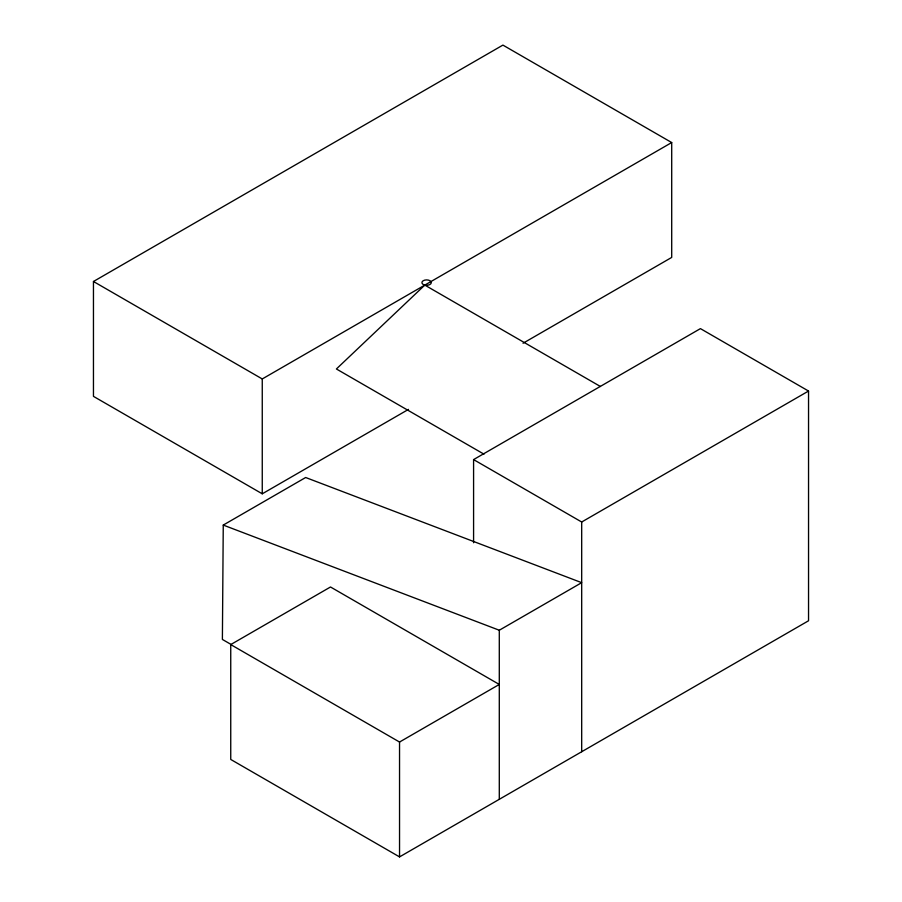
<?xml version="1.0" encoding="UTF-8"?>
<svg xmlns="http://www.w3.org/2000/svg" width="902" height="902" viewBox="0 0 902 902"><rect width="100%" height="100%" fill="white"/><g stroke="black" fill="none" stroke-linecap="round" stroke-linejoin="round"><path stroke-width="1.35" d="M223.256 525.077L499.291 630.239L581.689 582.669L305.654 477.508L223.256 525.077L222.388 639.439L230.923 644.366M408.493 409.384L262.256 493.811L93.458 396.361L93.458 281.492L502.91 45.1L671.708 142.55L671.708 257.42L523.036 343.245M93.458 281.492L262.256 378.953L671.708 142.55M473.584 542.745L473.584 459.592L700.426 328.621L808.542 391.04L808.542 620.768L399.541 856.9L230.743 759.45L230.743 644.58L330.504 586.988L499.291 684.449L399.541 742.042L230.743 644.58M473.584 459.592L581.689 522.01L808.542 391.04M600.428 386.496L424.797 285.1L336.401 368.974L483.979 454.168M581.689 522.01L581.689 751.738M499.291 630.239L499.291 799.307M399.541 742.042L399.541 856.9M262.256 378.953L262.256 493.811M424.064 284.874A4.69 2.706 0 0 0 431.28 282.732A4.69 2.706 0 0 0 424.447 280.195A4.69 2.706 0 0 0 424.064 284.874"/></g></svg>
